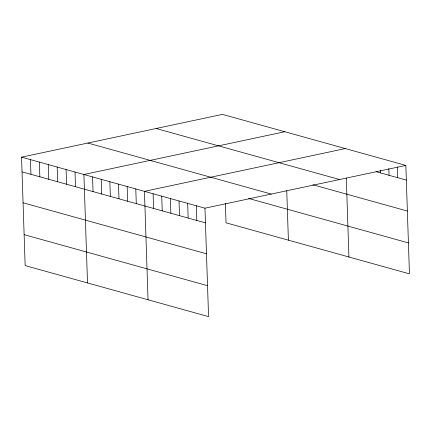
<?xml version="1.0" encoding="UTF-8"?>
<svg xmlns="http://www.w3.org/2000/svg" width="431" height="431" viewBox="0 0 431 431"><rect width="100%" height="100%" fill="white"/><g stroke="black" fill="none" stroke-linecap="round" stroke-linejoin="round"><path stroke-width="0.65" d="M21.55 157.153L204.967 208.184L208.566 316.618L25.149 265.588L21.55 157.153L222.434 114.382L405.851 165.412L409.45 273.847L226.033 222.816L225.391 203.486M284.794 131.735L83.91 174.501L87.509 282.935M345.323 148.571L144.439 191.342L148.038 299.777M204.967 208.184L405.851 165.412M376.074 171.689L406.341 180.11M156.141 128.497L339.563 179.528M312.868 184.754L407.365 211.045M87.843 143.038L271.261 194.069M248.552 198.432L408.426 242.912M22.035 171.845L205.458 222.875M23.064 202.78L206.481 253.811M24.12 234.653L207.537 285.683M397.339 167.018L397.694 177.701M388.827 168.618L389.048 175.298M380.309 170.218L380.401 172.89M346.303 178.089L348.921 257.011M286.75 190.642L288.393 240.169M196.32 205.776L196.811 220.473M187.674 203.373L188.164 218.064M179.027 200.965L179.517 215.662M170.38 198.562L170.87 213.253M161.733 196.153L162.223 210.851M153.086 193.751L153.576 208.442M135.792 188.934L136.282 203.631M127.145 186.531L127.635 201.223M118.498 184.123L118.988 198.82M109.851 181.72L110.341 196.412M101.204 179.312L101.694 194.009M92.557 176.909L93.048 191.601M75.005 172.023L75.49 186.72M66.094 169.545L66.584 184.242M57.183 167.066L57.673 181.763M48.277 164.588L48.762 179.28M39.366 162.11L39.857 176.802M30.461 159.632L30.946 174.323"/></g></svg>
